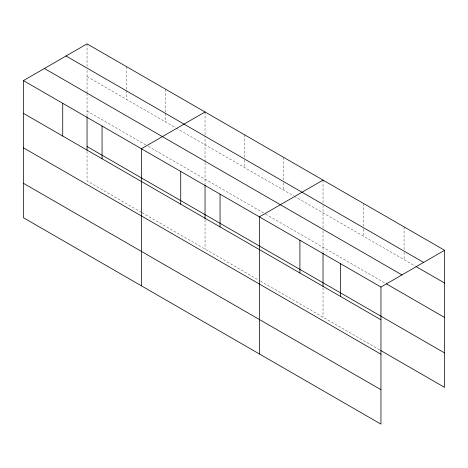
<?xml version="1.0" encoding="UTF-8"?>
<svg xmlns="http://www.w3.org/2000/svg" width="468" height="468" viewBox="0 0 468 468"><rect width="100%" height="100%" fill="white"/><g stroke="black" fill="none" stroke-linecap="round" stroke-linejoin="round"><path stroke-width="0.35" stroke-dasharray="2.34 1.75" d="M87.048 116.111L87.048 93.828M87.048 93.109L87.048 69.334M205.042 162.665L205.042 184.234M205.042 161.951L205.042 136.001M323.031 230.788L323.031 252.357M323.031 227.922L323.031 205.575M87.048 76.612L175.699 127.793M176.325 128.15L293.693 195.916M294.313 196.273L415.473 266.228M87.048 111.045L145.735 144.928M148.227 146.367L264.976 213.771M265.596 214.128L385.714 283.479M141.365 212.314L87.048 180.958L87.048 150.831M141.985 212.677L259.98 280.8M260.606 281.157L380.016 350.099M404.077 226.898L404.077 249.456M404.077 252.369L404.077 259.646M363.554 203.504L363.554 226.062M363.554 228.975L363.554 236.252M323.031 180.11L323.031 202.667M323.031 287.791L323.031 317.205M283.702 157.4L283.702 179.958M283.702 182.871L283.702 190.148M244.372 134.696L244.372 157.254M244.372 160.161L244.372 167.439M205.042 111.987L205.042 135.27M205.042 219.667L205.042 249.081M165.713 89.277L165.713 112.566M165.713 113.291L165.713 122.025M126.378 66.573L126.378 89.856M126.378 90.587L126.378 99.315M87.048 43.863L87.048 66.421"/><path stroke-width="0.7" d="M380.952 354.223L380.952 287.042L23.4 80.613L23.4 217.708L380.952 424.137L380.952 354.223L23.4 147.794M380.648 350.468L444.6 387.387L444.6 250.292L87.048 43.863L23.4 80.613M205.042 111.987L141.394 148.736L141.394 285.825M323.031 180.11L259.383 216.854L259.383 353.948M380.952 287.042L444.6 250.292M66.046 55.99L423.599 262.419M416.11 266.59L444.6 283.041M44.401 68.486L401.953 274.915M386.352 283.842L444.6 317.474M87.048 146.525L444.6 352.954M23.4 113.355L380.952 319.79M23.4 183.269L380.952 389.704M340.429 263.648L340.429 296.39M323.031 253.083L323.031 286.352M299.906 240.254L299.906 272.996M220.054 194.15L220.054 226.892M205.042 184.959L205.042 218.948M180.724 171.44L180.724 204.188M102.059 126.027L102.059 158.775M87.048 116.836L87.048 150.111M62.73 103.317L62.73 136.065"/></g></svg>
